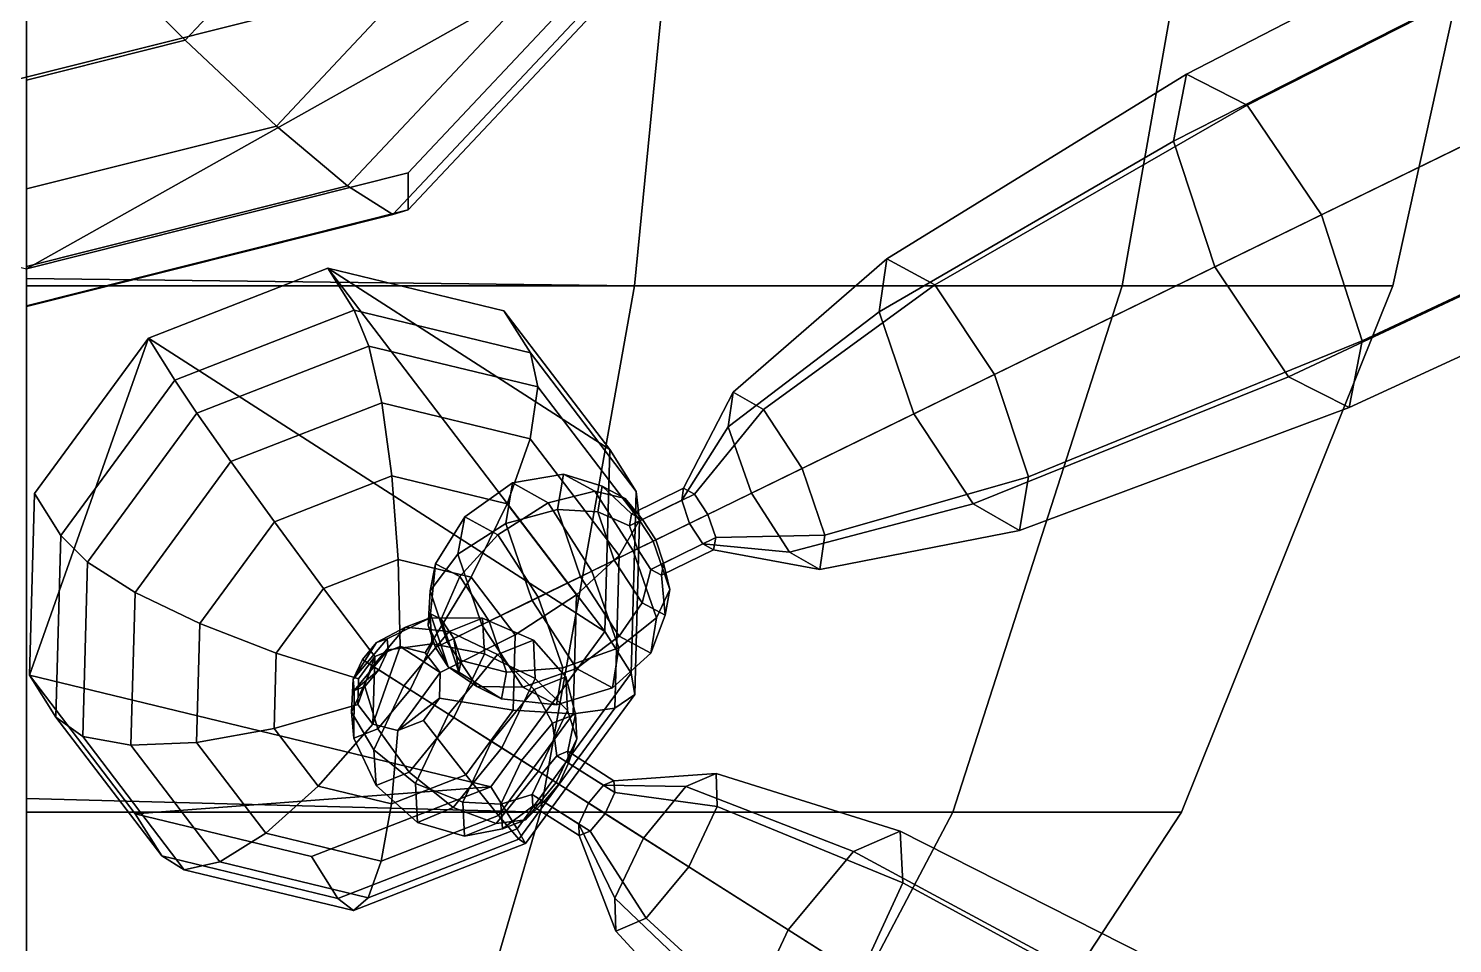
# Model space of a CAD drawing. Header units: metres. Extents: x -10 to 10, y -2.5 to 10.2.
# Drawn here: x -0.003 to 0.736, y -1.041 to -0.567 of the extents above; entities that cross this region are included whole.
import ezdxf

# ---------------------------------------------------------------- set-up
doc = ezdxf.new("R2010")
doc.units = ezdxf.units.M
for name, color, linetype in [('FOOTBASE', 9, 'CONTINUOUS'), ('FOOTBASE$B', 3, 'CONTINUOUS'), ('LEG$', 21, 'CONTINUOUS'), ('LEG$G', 20, 'CONTINUOUS'), ('THORAX', 15, 'CONTINUOUS')]:
    doc.layers.add(name, color=color, linetype=linetype)

msp = doc.modelspace()

# ---------------------------------------------------------------- linework, layer by layer
at = {"layer": 'FOOTBASE', "color": 9}
for points in [[(-0.004413, -0.170085, -0.776686), (-0.325005, -0.511234, -0.70495), (-0.20255, -0.641537, -0.677549), (0.316179, -0.350165, -0.738819)], [(0.316179, -0.350165, -0.738819), (-0.20255, -0.641537, -0.677549), (0.316179, -0.511234, -0.70495)], [(0.077896, -0.572669, -0.962111), (0.023785, -0.518202, -0.988997), (0.041212, -0.499655, -0.992898), (0.128766, -0.518542, -0.973495)], [(-0.004413, -0.691314, -0.667083), (0.316179, -0.511234, -0.70495), (-0.20255, -0.641537, -0.677549)], [(0.193724, -0.641537, -0.677549), (0.316179, -0.511234, -0.70495), (-0.004413, -0.691314, -0.667083)], [(0.193724, -0.66068, -0.768564), (0.316179, -0.530368, -0.795965), (0.316179, -0.511234, -0.70495), (0.193724, -0.641537, -0.677549)], [(-0.004413, -0.593348, -0.957761), (-0.004413, -0.525286, -0.987511), (0.023785, -0.518202, -0.988997), (0.077896, -0.572669, -0.962111)], [(0.125339, -0.617197, -0.923138), (0.077896, -0.572669, -0.962111), (0.128766, -0.518542, -0.973495), (0.20553, -0.531862, -0.941084)], [(0.16227, -0.648157, -0.875233), (0.125339, -0.617197, -0.923138), (0.20553, -0.531862, -0.941084), (0.265286, -0.53854, -0.898283)], [(0.193724, -0.66068, -0.768564), (0.185698, -0.663057, -0.822279), (0.303192, -0.538025, -0.848572), (0.316179, -0.530368, -0.795965)], [(0.185698, -0.663057, -0.822279), (0.16227, -0.648157, -0.875233), (0.265286, -0.53854, -0.898283), (0.303192, -0.538025, -0.848572)], [(-0.004413, -0.649789, -0.916287), (-0.004413, -0.593348, -0.957761), (0.077896, -0.572669, -0.962111), (0.125339, -0.617197, -0.923138)], [(-0.004413, -0.690031, -0.86643), (-0.004413, -0.649789, -0.916287), (0.125339, -0.617197, -0.923138), (0.16227, -0.648157, -0.875233)], [(-0.004413, -0.710456, -0.758098), (0.193724, -0.66068, -0.768564), (0.193724, -0.641537, -0.677549), (-0.004413, -0.691314, -0.667083)], [(-0.004413, -0.710811, -0.812237), (-0.004413, -0.690031, -0.86643), (0.16227, -0.648157, -0.875233), (0.185698, -0.663057, -0.822279)], [(-0.004413, -0.710456, -0.758098), (-0.004413, -0.710811, -0.812237), (0.185698, -0.663057, -0.822279), (0.193724, -0.66068, -0.768564)]]:
    msp.add_3dface(points, dxfattribs=at)
at = {"layer": 'FOOTBASE$B', "color": 3}
for points in [[(0.165666, -0.71279, -0.783492), (0.072621, -0.748986, -0.794563), (0.0589, -0.727212, -0.746516), (0.151945, -0.691017, -0.735444)], [(0.0589, -0.727212, -0.746516), (0.295688, -0.879377, -0.615218), (0.151945, -0.691017, -0.735444)], [(0.257104, -0.734884, -0.748267), (0.165666, -0.71279, -0.783492), (0.151945, -0.691017, -0.735444), (0.243384, -0.713117, -0.700221)], [(0.243384, -0.713117, -0.700221), (0.151945, -0.691017, -0.735444), (0.298288, -0.785059, -0.654299)], [(0.298288, -0.785059, -0.654299), (0.151945, -0.691017, -0.735444), (0.295688, -0.879377, -0.615218)], [(0.084046, -0.76612, -0.81896), (0.072621, -0.748986, -0.794563), (0.165666, -0.71279, -0.783492), (0.173322, -0.731389, -0.808338)], [(0.173322, -0.731389, -0.808338), (0.165666, -0.71279, -0.783492), (0.257104, -0.734884, -0.748267), (0.261056, -0.75259, -0.774541)], [(0.312009, -0.806833, -0.702345), (0.257104, -0.734884, -0.748267), (0.243384, -0.713117, -0.700221), (0.298288, -0.785059, -0.654299)], [(-0.002813, -0.902181, -0.690125), (0.236575, -0.960035, -0.597908), (0.295688, -0.879377, -0.615218), (0.0589, -0.727212, -0.746516)], [(-0.000212, -0.80787, -0.729206), (-0.002813, -0.902181, -0.690125), (0.0589, -0.727212, -0.746516)], [(0.072621, -0.748986, -0.794563), (0.013508, -0.829637, -0.777252), (-0.000212, -0.80787, -0.729206), (0.0589, -0.727212, -0.746516)], [(0.101743, -0.791295, -0.835362), (0.084046, -0.76612, -0.81896), (0.173322, -0.731389, -0.808338), (0.180017, -0.760849, -0.826048)], [(0.180017, -0.760849, -0.826048), (0.173322, -0.731389, -0.808338), (0.261056, -0.75259, -0.774541), (0.25694, -0.779433, -0.796416)], [(0.261056, -0.75259, -0.774541), (0.257104, -0.734884, -0.748267), (0.312009, -0.806833, -0.702345), (0.313737, -0.821625, -0.730478)], [(0.027328, -0.843507, -0.802351), (0.013508, -0.829637, -0.777252), (0.072621, -0.748986, -0.794563), (0.084046, -0.76612, -0.81896)], [(0.25694, -0.779433, -0.796416), (0.261056, -0.75259, -0.774541), (0.313737, -0.821625, -0.730478), (0.303128, -0.839962, -0.757784)], [(0.124277, -0.822473, -0.842437), (0.101743, -0.791295, -0.835362), (0.180017, -0.760849, -0.826048), (0.185208, -0.79877, -0.835189)], [(0.185208, -0.79877, -0.835189), (0.180017, -0.760849, -0.826048), (0.25694, -0.779433, -0.796416), (0.245088, -0.813242, -0.812122)], [(0.052014, -0.859147, -0.8208), (0.027328, -0.843507, -0.802351), (0.084046, -0.76612, -0.81896), (0.101743, -0.791295, -0.835362)], [(0.245088, -0.813242, -0.812122), (0.25694, -0.779433, -0.796416), (0.303128, -0.839962, -0.757784), (0.281043, -0.860358, -0.782049)], [(0.309408, -0.901144, -0.663265), (0.312009, -0.806833, -0.702345), (0.298288, -0.785059, -0.654299), (0.295688, -0.879377, -0.615218)], [(0.085567, -0.875295, -0.831102), (0.052014, -0.859147, -0.8208), (0.101743, -0.791295, -0.835362), (0.124277, -0.822473, -0.842437)], [(0.149824, -0.857131, -0.839617), (0.124277, -0.822473, -0.842437), (0.185208, -0.79877, -0.835189), (0.188476, -0.842093, -0.835018)], [(0.188476, -0.842093, -0.835018), (0.185208, -0.79877, -0.835189), (0.245088, -0.813242, -0.812122), (0.226461, -0.851273, -0.820386)], [(0.013508, -0.829637, -0.777252), (0.010908, -0.923954, -0.738172), (-0.002813, -0.902181, -0.690125), (-0.000212, -0.80787, -0.729206)], [(0.313737, -0.821625, -0.730478), (0.312009, -0.806833, -0.702345), (0.309408, -0.901144, -0.663265), (0.311242, -0.912114, -0.692982)], [(0.226461, -0.851273, -0.820386), (0.245088, -0.813242, -0.812122), (0.281043, -0.860358, -0.782049), (0.249269, -0.881161, -0.801309)], [(0.125268, -0.890637, -0.832426), (0.085567, -0.875295, -0.831102), (0.124277, -0.822473, -0.842437), (0.149824, -0.857131, -0.839617)], [(0.303128, -0.839962, -0.757784), (0.313737, -0.821625, -0.730478), (0.311242, -0.912114, -0.692982), (0.300941, -0.9193, -0.724908)], [(0.024833, -0.933997, -0.764854), (0.010908, -0.923954, -0.738172), (0.013508, -0.829637, -0.777252), (0.027328, -0.843507, -0.802351)], [(0.176313, -0.892457, -0.827126), (0.149824, -0.857131, -0.839617), (0.188476, -0.842093, -0.835018), (0.189554, -0.88731, -0.82555)], [(0.189554, -0.88731, -0.82555), (0.188476, -0.842093, -0.835018), (0.226461, -0.851273, -0.820386), (0.202568, -0.890449, -0.820537)], [(0.281043, -0.860358, -0.782049), (0.303128, -0.839962, -0.757784), (0.300941, -0.9193, -0.724908), (0.27934, -0.92212, -0.756457)], [(0.049826, -0.938485, -0.787923), (0.024833, -0.933997, -0.764854), (0.027328, -0.843507, -0.802351), (0.052014, -0.859147, -0.8208)], [(0.167901, -0.903935, -0.824662), (0.125268, -0.890637, -0.832426), (0.149824, -0.857131, -0.839617), (0.176313, -0.892457, -0.827126)], [(0.202568, -0.890449, -0.820537), (0.226461, -0.851273, -0.820386), (0.249269, -0.881161, -0.801309), (0.210382, -0.900687, -0.814002)], [(0.083864, -0.937057, -0.805511), (0.049826, -0.938485, -0.787923), (0.052014, -0.859147, -0.8208), (0.085567, -0.875295, -0.831102)], [(0.249269, -0.881161, -0.801309), (0.281043, -0.860358, -0.782049), (0.27934, -0.92212, -0.756457), (0.248189, -0.920336, -0.785074)], [(0.124187, -0.929813, -0.816192), (0.083864, -0.937057, -0.805511), (0.085567, -0.875295, -0.831102), (0.125268, -0.890637, -0.832426)], [(0.250296, -0.981801, -0.645955), (0.309408, -0.901144, -0.663265), (0.295688, -0.879377, -0.615218), (0.236575, -0.960035, -0.597908)], [(0.210382, -0.900687, -0.814002), (0.249269, -0.881161, -0.801309), (0.248189, -0.920336, -0.785074), (0.210011, -0.914108, -0.80844)], [(0.16753, -0.917356, -0.8191), (0.124187, -0.929813, -0.816192), (0.125268, -0.890637, -0.832426), (0.167901, -0.903935, -0.824662)], [(0.167901, -0.903935, -0.824662), (0.176313, -0.892457, -0.827126), (0.16753, -0.917356, -0.8191)], [(0.16753, -0.917356, -0.8191), (0.176313, -0.892457, -0.827126), (0.175345, -0.927595, -0.812565)], [(0.210382, -0.900687, -0.814002), (0.188357, -0.930742, -0.807553), (0.175345, -0.927595, -0.812565), (0.189554, -0.88731, -0.82555)], [(0.189554, -0.88731, -0.82555), (0.175345, -0.927595, -0.812565), (0.176313, -0.892457, -0.827126)], [(0.202568, -0.890449, -0.820537), (0.210382, -0.900687, -0.814002), (0.189554, -0.88731, -0.82555)], [(0.188357, -0.930742, -0.807553), (0.210382, -0.900687, -0.814002), (0.210011, -0.914108, -0.80844)], [(0.311242, -0.912114, -0.692982), (0.309408, -0.901144, -0.663265), (0.250296, -0.981801, -0.645955), (0.254524, -0.989501, -0.676372)], [(0.010908, -0.923954, -0.738172), (0.065813, -0.995896, -0.69225), (0.052092, -0.97413, -0.644203), (-0.002813, -0.902181, -0.690125)], [(0.236575, -0.960035, -0.597908), (-0.002813, -0.902181, -0.690125), (0.052092, -0.97413, -0.644203)], [(0.201599, -0.925586, -0.805977), (0.188357, -0.930742, -0.807553), (0.210011, -0.914108, -0.80844)], [(0.210011, -0.914108, -0.80844), (0.248189, -0.920336, -0.785074), (0.223633, -0.95385, -0.777883), (0.201599, -0.925586, -0.805977)], [(0.300941, -0.9193, -0.724908), (0.311242, -0.912114, -0.692982), (0.254524, -0.989501, -0.676372), (0.251213, -0.987153, -0.710346)], [(0.175345, -0.927595, -0.812565), (0.146996, -0.959701, -0.797114), (0.124187, -0.929813, -0.816192), (0.16753, -0.917356, -0.8191)], [(0.248189, -0.920336, -0.785074), (0.27934, -0.92212, -0.756457), (0.24063, -0.974935, -0.745121), (0.223633, -0.95385, -0.777883)], [(0.27934, -0.92212, -0.756457), (0.300941, -0.9193, -0.724908), (0.251213, -0.987153, -0.710346), (0.24063, -0.974935, -0.745121)], [(0.077513, -1.00303, -0.720792), (0.065813, -0.995896, -0.69225), (0.010908, -0.923954, -0.738172), (0.024833, -0.933997, -0.764854)], [(0.146996, -0.959701, -0.797114), (0.119819, -0.984165, -0.775437), (0.083864, -0.937057, -0.805511), (0.124187, -0.929813, -0.816192)], [(0.188357, -0.930742, -0.807553), (0.184981, -0.968881, -0.782482), (0.146996, -0.959701, -0.797114), (0.175345, -0.927595, -0.812565)], [(0.201599, -0.925586, -0.805977), (0.223633, -0.95385, -0.777883), (0.184981, -0.968881, -0.782482), (0.188357, -0.930742, -0.807553)], [(0.096015, -0.999015, -0.749291), (0.077513, -1.00303, -0.720792), (0.024833, -0.933997, -0.764854), (0.049826, -0.938485, -0.787923)], [(0.119819, -0.984165, -0.775437), (0.096015, -0.999015, -0.749291), (0.049826, -0.938485, -0.787923), (0.083864, -0.937057, -0.805511)], [(0.14353, -0.996223, -0.608979), (0.236575, -0.960035, -0.597908), (0.052092, -0.97413, -0.644203)], [(0.184981, -0.968881, -0.782482), (0.179698, -0.998637, -0.752371), (0.119819, -0.984165, -0.775437), (0.146996, -0.959701, -0.797114)], [(0.157251, -1.018, -0.657026), (0.250296, -0.981801, -0.645955), (0.236575, -0.960035, -0.597908), (0.14353, -0.996223, -0.608979)], [(0.223633, -0.95385, -0.777883), (0.24063, -0.974935, -0.745121), (0.179698, -0.998637, -0.752371), (0.184981, -0.968881, -0.782482)], [(0.065813, -0.995896, -0.69225), (0.157251, -1.018, -0.657026), (0.14353, -0.996223, -0.608979), (0.052092, -0.97413, -0.644203)], [(0.24063, -0.974935, -0.745121), (0.251213, -0.987153, -0.710346), (0.172938, -1.0176, -0.719659), (0.179698, -0.998637, -0.752371)], [(0.254524, -0.989501, -0.676372), (0.250296, -0.981801, -0.645955), (0.157251, -1.018, -0.657026), (0.165248, -1.02423, -0.686995)], [(0.179698, -0.998637, -0.752371), (0.172938, -1.0176, -0.719659), (0.096015, -0.999015, -0.749291), (0.119819, -0.984165, -0.775437)], [(0.251213, -0.987153, -0.710346), (0.254524, -0.989501, -0.676372), (0.165248, -1.02423, -0.686995), (0.172938, -1.0176, -0.719659)], [(0.165248, -1.02423, -0.686995), (0.157251, -1.018, -0.657026), (0.065813, -0.995896, -0.69225), (0.077513, -1.00303, -0.720792)], [(0.172938, -1.0176, -0.719659), (0.165248, -1.02423, -0.686995), (0.077513, -1.00303, -0.720792), (0.096015, -0.999015, -0.749291)]]:
    msp.add_3dface(points, dxfattribs=at)
at = {"layer": 'LEG$', "color": 1}
for points in [[(0.175434, -0.897403, -0.716568), (0.192366, -0.877166, -0.726796), (0.177301, -0.885238, -0.740575), (0.170004, -0.893954, -0.736216)], [(0.191464, -0.907586, -0.706399), (0.214888, -0.879388, -0.720895), (0.192366, -0.877166, -0.726796), (0.175434, -0.897403, -0.716568)], [(0.192366, -0.877166, -0.726796), (0.205105, -0.872421, -0.751285), (0.182813, -0.88321, -0.751032), (0.177301, -0.885238, -0.740575)], [(0.205105, -0.872421, -0.751285), (0.206083, -0.885879, -0.775454), (0.183294, -0.889044, -0.761405), (0.182813, -0.88321, -0.751032)], [(0.214611, -0.922288, -0.707782), (0.24003, -0.891459, -0.723776), (0.214888, -0.879388, -0.720895), (0.191464, -0.907586, -0.706399)], [(0.214888, -0.879388, -0.720895), (0.232294, -0.872601, -0.75554), (0.205105, -0.872421, -0.751285), (0.192366, -0.877166, -0.726796)], [(0.232294, -0.872601, -0.75554), (0.233283, -0.891071, -0.789562), (0.206083, -0.885879, -0.775454), (0.205105, -0.872421, -0.751285)], [(0.24003, -0.891459, -0.723776), (0.258753, -0.883894, -0.761957), (0.232294, -0.872601, -0.75554), (0.214888, -0.879388, -0.720895)], [(0.258753, -0.883894, -0.761957), (0.259624, -0.903903, -0.799387), (0.233283, -0.891071, -0.789562), (0.232294, -0.872601, -0.75554)], [(0.165216, -0.904263, -0.740575), (0.182813, -0.88321, -0.751032), (0.183294, -0.889044, -0.761405), (0.165723, -0.910114, -0.751032)], [(0.182813, -0.88321, -0.751032), (0.165216, -0.904263, -0.740575), (0.177301, -0.885238, -0.740575)], [(0.170004, -0.893954, -0.736216), (0.177301, -0.885238, -0.740575), (0.165216, -0.904263, -0.740575)], [(0.206083, -0.885879, -0.775454), (0.194819, -0.909715, -0.78536), (0.178482, -0.899338, -0.765681), (0.183294, -0.889044, -0.761405)], [(0.233283, -0.891071, -0.789562), (0.217454, -0.924092, -0.803429), (0.194819, -0.909715, -0.78536), (0.206083, -0.885879, -0.775454)], [(0.259139, -0.909535, -0.734289), (0.275545, -0.902959, -0.767542), (0.258753, -0.883894, -0.761957), (0.24003, -0.891459, -0.723776)], [(0.275545, -0.902959, -0.767542), (0.276425, -0.920514, -0.800081), (0.259624, -0.903903, -0.799387), (0.258753, -0.883894, -0.761957)], [(0.164313, -0.921331, -0.726797), (0.175434, -0.897403, -0.716568), (0.170004, -0.893954, -0.736216), (0.165216, -0.904263, -0.740575)], [(0.165723, -0.910114, -0.751032), (0.183294, -0.889044, -0.761405), (0.178482, -0.899338, -0.765681)], [(0.23693, -0.936465, -0.72034), (0.259139, -0.909535, -0.734289), (0.24003, -0.891459, -0.723776), (0.214611, -0.922288, -0.707782)], [(0.259624, -0.903903, -0.799387), (0.242288, -0.939867, -0.814622), (0.217454, -0.924092, -0.803429), (0.233283, -0.891071, -0.789562)], [(0.175896, -0.940772, -0.720896), (0.191464, -0.907586, -0.706399), (0.175434, -0.897403, -0.716568), (0.164313, -0.921331, -0.726797)], [(0.17121, -0.908069, -0.761406), (0.165723, -0.910114, -0.751032), (0.178482, -0.899338, -0.765681)], [(0.194819, -0.909715, -0.78536), (0.17803, -0.930043, -0.775455), (0.17121, -0.908069, -0.761406), (0.178482, -0.899338, -0.765681)], [(0.165433, -0.934878, -0.751286), (0.164313, -0.921331, -0.726797), (0.165216, -0.904263, -0.740575), (0.165723, -0.910114, -0.751032)], [(0.17803, -0.930043, -0.775455), (0.165433, -0.934878, -0.751286), (0.165723, -0.910114, -0.751032), (0.17121, -0.908069, -0.761406)], [(0.19751, -0.9584, -0.723777), (0.214611, -0.922288, -0.707782), (0.191464, -0.907586, -0.706399), (0.175896, -0.940772, -0.720896)], [(0.276425, -0.920514, -0.800081), (0.261349, -0.951973, -0.813313), (0.242288, -0.939867, -0.814622), (0.259624, -0.903903, -0.799387)], [(0.268574, -0.927041, -0.746991), (0.280465, -0.922364, -0.770736), (0.275545, -0.902959, -0.767542), (0.259139, -0.909535, -0.734289)], [(0.280465, -0.922364, -0.770736), (0.281278, -0.935109, -0.79391), (0.276425, -0.920514, -0.800081), (0.275545, -0.902959, -0.767542)], [(0.217454, -0.924092, -0.803429), (0.194293, -0.952456, -0.789564), (0.17803, -0.930043, -0.775455), (0.194819, -0.909715, -0.78536)], [(0.25257, -0.9464, -0.737019), (0.268574, -0.927041, -0.746991), (0.259139, -0.909535, -0.734289), (0.23693, -0.936465, -0.72034)], [(0.177153, -0.959412, -0.755541), (0.175896, -0.940772, -0.720896), (0.164313, -0.921331, -0.726797), (0.165433, -0.934878, -0.751286)], [(0.221994, -0.968013, -0.73429), (0.23693, -0.936465, -0.72034), (0.214611, -0.922288, -0.707782), (0.19751, -0.9584, -0.723777)], [(0.281278, -0.935109, -0.79391), (0.270545, -0.957816, -0.803293), (0.261349, -0.951973, -0.813313), (0.276425, -0.920514, -0.800081)], [(0.270898, -0.94393, -0.760112), (0.276479, -0.941628, -0.771595), (0.280465, -0.922364, -0.770736), (0.268574, -0.927041, -0.746991)], [(0.276479, -0.941628, -0.771595), (0.276856, -0.947712, -0.782673), (0.281278, -0.935109, -0.79391), (0.280465, -0.922364, -0.770736)], [(0.194293, -0.952456, -0.789564), (0.177153, -0.959412, -0.755541), (0.165433, -0.934878, -0.751286), (0.17803, -0.930043, -0.775455)], [(0.242288, -0.939867, -0.814622), (0.217104, -0.970844, -0.799389), (0.194293, -0.952456, -0.789564), (0.217454, -0.924092, -0.803429)], [(0.263301, -0.953215, -0.755278), (0.270898, -0.94393, -0.760112), (0.268574, -0.927041, -0.746991), (0.25257, -0.9464, -0.737019)], [(0.24185, -0.969112, -0.746993), (0.25257, -0.9464, -0.737019), (0.23693, -0.936465, -0.72034), (0.221994, -0.968013, -0.73429)], [(0.276856, -0.947712, -0.782673), (0.271807, -0.958618, -0.787103), (0.270545, -0.957816, -0.803293), (0.281278, -0.935109, -0.79391)], [(0.198621, -0.978562, -0.761959), (0.19751, -0.9584, -0.723777), (0.175896, -0.940772, -0.720896), (0.177153, -0.959412, -0.755541)], [(0.261349, -0.951973, -0.813313), (0.23928, -0.978991, -0.800083), (0.217104, -0.970844, -0.799389), (0.242288, -0.939867, -0.814622)], [(0.287359, -0.968496, -0.763212), (0.295032, -0.959259, -0.768186), (0.270898, -0.94393, -0.760112), (0.263301, -0.953215, -0.755278)], [(0.295032, -0.959259, -0.768186), (0.300506, -0.95689, -0.779722), (0.276479, -0.941628, -0.771595), (0.270898, -0.94393, -0.760112)], [(0.300506, -0.95689, -0.779722), (0.30094, -0.96301, -0.790932), (0.276856, -0.947712, -0.782673), (0.276479, -0.941628, -0.771595)], [(0.217104, -0.970844, -0.799389), (0.198621, -0.978562, -0.761959), (0.177153, -0.959412, -0.755541), (0.194293, -0.952456, -0.789564)], [(0.270545, -0.957816, -0.803293), (0.254554, -0.977182, -0.793911), (0.23928, -0.978991, -0.800083), (0.261349, -0.951973, -0.813313)], [(0.258126, -0.964038, -0.760112), (0.263301, -0.953215, -0.755278), (0.25257, -0.9464, -0.737019), (0.24185, -0.969112, -0.746993)], [(0.282259, -0.979368, -0.768187), (0.287359, -0.968496, -0.763212), (0.263301, -0.953215, -0.755278), (0.258126, -0.964038, -0.760112)], [(0.30094, -0.96301, -0.790932), (0.295861, -0.973896, -0.79537), (0.271807, -0.958618, -0.787103), (0.276856, -0.947712, -0.782673)], [(0.353546, -0.953074, -0.7861), (0.300506, -0.95689, -0.779722), (0.295032, -0.959259, -0.768186), (0.337748, -0.959871, -0.753431)], [(0.354071, -0.970238, -0.818105), (0.30094, -0.96301, -0.790932), (0.300506, -0.95689, -0.779722), (0.353546, -0.953074, -0.7861)], [(0.448941, -0.983093, -0.779038), (0.353546, -0.953074, -0.7861), (0.337748, -0.959871, -0.753431), (0.424778, -0.993532, -0.729603)], [(0.450433, -1.00983, -0.826881), (0.354071, -0.970238, -0.818105), (0.353546, -0.953074, -0.7861), (0.448941, -0.983093, -0.779038)], [(0.223016, -0.985658, -0.767544), (0.221994, -0.968013, -0.73429), (0.19751, -0.9584, -0.723777), (0.198621, -0.978562, -0.761959)], [(0.271807, -0.958618, -0.787103), (0.264083, -0.967823, -0.782673), (0.254554, -0.977182, -0.793911), (0.270545, -0.957816, -0.803293)], [(0.295861, -0.973896, -0.79537), (0.288166, -0.983119, -0.790933), (0.264083, -0.967823, -0.782673), (0.271807, -0.958618, -0.787103)], [(0.337748, -0.959871, -0.753431), (0.295032, -0.959259, -0.768186), (0.287359, -0.968496, -0.763212), (0.315898, -0.986625, -0.73908)], [(0.424778, -0.993532, -0.729603), (0.337748, -0.959871, -0.753431), (0.315898, -0.986625, -0.73908), (0.390867, -1.03424, -0.707886)], [(0.242671, -0.981864, -0.770737), (0.24185, -0.969112, -0.746993), (0.221994, -0.968013, -0.73429), (0.223016, -0.985658, -0.767544)], [(0.258415, -0.970067, -0.771595), (0.258126, -0.964038, -0.760112), (0.24185, -0.969112, -0.746993), (0.242671, -0.981864, -0.770737)], [(0.264083, -0.967823, -0.782673), (0.258415, -0.970067, -0.771595), (0.242671, -0.981864, -0.770737), (0.254554, -0.977182, -0.793911)], [(0.282441, -0.985329, -0.779722), (0.282259, -0.979368, -0.768187), (0.258126, -0.964038, -0.760112), (0.258415, -0.970067, -0.771595)], [(0.288166, -0.983119, -0.790933), (0.282441, -0.985329, -0.779722), (0.258415, -0.970067, -0.771595), (0.264083, -0.967823, -0.782673)], [(0.339352, -1.00152, -0.831149), (0.295861, -0.973896, -0.79537), (0.30094, -0.96301, -0.790932), (0.354071, -0.970238, -0.818105)], [(0.23928, -0.978991, -0.800083), (0.223016, -0.985658, -0.767544), (0.198621, -0.978562, -0.761959), (0.217104, -0.970844, -0.799389)], [(0.315898, -0.986625, -0.73908), (0.287359, -0.968496, -0.763212), (0.282259, -0.979368, -0.768187), (0.300969, -1.01778, -0.753432)], [(0.317293, -1.02814, -0.818106), (0.288166, -0.983119, -0.790933), (0.295861, -0.973896, -0.79537), (0.339352, -1.00152, -0.831149)], [(0.428234, -1.05798, -0.846578), (0.339352, -1.00152, -0.831149), (0.354071, -0.970238, -0.818105), (0.450433, -1.00983, -0.826881)], [(0.254554, -0.977182, -0.793911), (0.242671, -0.981864, -0.770737), (0.223016, -0.985658, -0.767544), (0.23928, -0.978991, -0.800083)], [(0.300969, -1.01778, -0.753432), (0.282259, -0.979368, -0.768187), (0.282441, -0.985329, -0.779722), (0.301533, -1.03496, -0.786101)], [(0.301533, -1.03496, -0.786101), (0.282441, -0.985329, -0.779722), (0.288166, -0.983119, -0.790933), (0.317293, -1.02814, -0.818106)], [(0.390867, -1.03424, -0.707886), (0.315898, -0.986625, -0.73908), (0.300969, -1.01778, -0.753432), (0.368429, -1.08224, -0.729605)], [(0.603355, -1.06122, -0.717631), (0.448941, -0.983093, -0.779038), (0.424778, -0.993532, -0.729603), (0.572014, -1.07294, -0.658732)], [(0.605957, -1.0945, -0.774542), (0.450433, -1.00983, -0.826881), (0.448941, -0.983093, -0.779038), (0.603355, -1.06122, -0.717631)], [(0.572014, -1.07294, -0.658732), (0.424778, -0.993532, -0.729603), (0.390867, -1.03424, -0.707886), (0.530011, -1.12263, -0.633419)], [(0.394084, -1.09854, -0.826883), (0.317293, -1.02814, -0.818106), (0.339352, -1.00152, -0.831149), (0.428234, -1.05798, -0.846578)], [(0.579244, -1.1539, -0.798313), (0.428234, -1.05798, -0.846578), (0.450433, -1.00983, -0.826881), (0.605957, -1.0945, -0.774542)], [(0.368429, -1.08224, -0.729605), (0.300969, -1.01778, -0.753432), (0.301533, -1.03496, -0.786101), (0.369251, -1.10855, -0.779041)], [(0.369251, -1.10855, -0.779041), (0.301533, -1.03496, -0.786101), (0.317293, -1.02814, -0.818106), (0.394084, -1.09854, -0.826883)], [(0.530011, -1.12263, -0.633419), (0.390867, -1.03424, -0.707886), (0.368429, -1.08224, -0.729605), (0.502891, -1.18177, -0.658734)]]:
    msp.add_3dface(points, dxfattribs=at)
at = {"layer": 'LEG$G', "color": 20}
for points in [[(0.84059, -0.464895, -0.668417), (0.597676, -0.590364, -0.756148), (0.590912, -0.62503, -0.693979), (0.834203, -0.50139, -0.602746)], [(0.875813, -0.481071, -0.733701), (0.629051, -0.606407, -0.816219), (0.597676, -0.590364, -0.756148), (0.84059, -0.464895, -0.668417)], [(0.917475, -0.541305, -0.760633), (0.66772, -0.663242, -0.841311), (0.629051, -0.606407, -0.816219), (0.875813, -0.481071, -0.733701)], [(0.834203, -0.50139, -0.602746), (0.590912, -0.62503, -0.693979), (0.6124, -0.690254, -0.66726), (0.858624, -0.570041, -0.575428)], [(0.939347, -0.611201, -0.733703), (0.688753, -0.728689, -0.816221), (0.66772, -0.663242, -0.841311), (0.917475, -0.541305, -0.760633)], [(0.858624, -0.570041, -0.575428), (0.6124, -0.690254, -0.66726), (0.650614, -0.747312, -0.693981), (0.897737, -0.631519, -0.602748)], [(0.597676, -0.590364, -0.756148), (0.442114, -0.686101, -0.820965), (0.438156, -0.7136, -0.768785), (0.590912, -0.62503, -0.693979)], [(0.629051, -0.606407, -0.816219), (0.466982, -0.699524, -0.871464), (0.442114, -0.686101, -0.820965), (0.597676, -0.590364, -0.756148)], [(0.66772, -0.663242, -0.841311), (0.498032, -0.746088, -0.892255), (0.466982, -0.699524, -0.871464), (0.629051, -0.606407, -0.816219)], [(0.93044, -0.648926, -0.66842), (0.682107, -0.763297, -0.756151), (0.688753, -0.728689, -0.816221), (0.939347, -0.611201, -0.733703)], [(0.590912, -0.62503, -0.693979), (0.438156, -0.7136, -0.768785), (0.456045, -0.76659, -0.745862), (0.6124, -0.690254, -0.66726)], [(0.897737, -0.631519, -0.602748), (0.650614, -0.747312, -0.693981), (0.682107, -0.763297, -0.756151), (0.93044, -0.648926, -0.66842)], [(0.688753, -0.728689, -0.816221), (0.515652, -0.799209, -0.871466), (0.498032, -0.746088, -0.892255), (0.66772, -0.663242, -0.841311)], [(0.442114, -0.686101, -0.820965), (0.362421, -0.755325, -0.828418), (0.359809, -0.773289, -0.793936), (0.438156, -0.7136, -0.768785)], [(0.466982, -0.699524, -0.871464), (0.378149, -0.764333, -0.862201), (0.362421, -0.755325, -0.828418), (0.442114, -0.686101, -0.820965)], [(0.6124, -0.690254, -0.66726), (0.456045, -0.76659, -0.745862), (0.486825, -0.813285, -0.768787), (0.650614, -0.747312, -0.693981)], [(0.498032, -0.746088, -0.892255), (0.398156, -0.794851, -0.875969), (0.378149, -0.764333, -0.862201), (0.466982, -0.699524, -0.871464)], [(0.438156, -0.7136, -0.768785), (0.359809, -0.773289, -0.793936), (0.371803, -0.807719, -0.778788), (0.456045, -0.76659, -0.745862)], [(0.682107, -0.763297, -0.756151), (0.510943, -0.827077, -0.820968), (0.515652, -0.799209, -0.871466), (0.688753, -0.728689, -0.816221)], [(0.515652, -0.799209, -0.871466), (0.409916, -0.829397, -0.862202), (0.398156, -0.794851, -0.875969), (0.498032, -0.746088, -0.892255)], [(0.650614, -0.747312, -0.693981), (0.486825, -0.813285, -0.768787), (0.510943, -0.827077, -0.820968), (0.682107, -0.763297, -0.756151)], [(0.362421, -0.755325, -0.828418), (0.336557, -0.80514, -0.821687), (0.335663, -0.811372, -0.809511), (0.359809, -0.773289, -0.793936)], [(0.378149, -0.764333, -0.862201), (0.342301, -0.80813, -0.83352), (0.336557, -0.80514, -0.821687), (0.362421, -0.755325, -0.828418)], [(0.398156, -0.794851, -0.875969), (0.349287, -0.818711, -0.838204), (0.342301, -0.80813, -0.83352), (0.378149, -0.764333, -0.862201)], [(0.456045, -0.76659, -0.745862), (0.371803, -0.807719, -0.778788), (0.391575, -0.838353, -0.793938), (0.486825, -0.813285, -0.768787)], [(0.359809, -0.773289, -0.793936), (0.335663, -0.811372, -0.809511), (0.339734, -0.823376, -0.80426), (0.371803, -0.807719, -0.778788)], [(0.271113, -0.816192, -0.773731), (0.27426, -0.797803, -0.808831), (0.247837, -0.802376, -0.802935), (0.2443, -0.823396, -0.762634)], [(0.27426, -0.797803, -0.808831), (0.290536, -0.806707, -0.843176), (0.266315, -0.812645, -0.842444), (0.247837, -0.802376, -0.802935)], [(0.29207, -0.817375, -0.787139), (0.294432, -0.804096, -0.812202), (0.27426, -0.797803, -0.808831), (0.271113, -0.816192, -0.773731)], [(0.294432, -0.804096, -0.812202), (0.306345, -0.810404, -0.836663), (0.290536, -0.806707, -0.843176), (0.27426, -0.797803, -0.808831)], [(0.409916, -0.829397, -0.862202), (0.353333, -0.830728, -0.83352), (0.349287, -0.818711, -0.838204), (0.398156, -0.794851, -0.875969)], [(0.2443, -0.823396, -0.762634), (0.247837, -0.802376, -0.802935), (0.223065, -0.819938, -0.796162), (0.219554, -0.839343, -0.759593)], [(0.247837, -0.802376, -0.802935), (0.266315, -0.812645, -0.842444), (0.240224, -0.82925, -0.832074), (0.223065, -0.819938, -0.796162)], [(0.308545, -0.824612, -0.800988), (0.309558, -0.818322, -0.813109), (0.294432, -0.804096, -0.812202), (0.29207, -0.817375, -0.787139)], [(0.309558, -0.818322, -0.813109), (0.315239, -0.821344, -0.824802), (0.306345, -0.810404, -0.836663), (0.294432, -0.804096, -0.812202)], [(0.335663, -0.811372, -0.809511), (0.336557, -0.80514, -0.821687), (0.309558, -0.818322, -0.813109), (0.308545, -0.824612, -0.800988)], [(0.336557, -0.80514, -0.821687), (0.342301, -0.80813, -0.83352), (0.315239, -0.821344, -0.824802), (0.309558, -0.818322, -0.813109)], [(0.510943, -0.827077, -0.820968), (0.407347, -0.84734, -0.82842), (0.409916, -0.829397, -0.862202), (0.515652, -0.799209, -0.871466)], [(0.266315, -0.812645, -0.842444), (0.289088, -0.848103, -0.858525), (0.261182, -0.861727, -0.84671), (0.240224, -0.82925, -0.832074)], [(0.290536, -0.806707, -0.843176), (0.310505, -0.837645, -0.857143), (0.289088, -0.848103, -0.858525), (0.266315, -0.812645, -0.842444)], [(0.306345, -0.810404, -0.836663), (0.320841, -0.8326, -0.846566), (0.310505, -0.837645, -0.857143), (0.290536, -0.806707, -0.843176)], [(0.315239, -0.821344, -0.824802), (0.322258, -0.831909, -0.829478), (0.320841, -0.8326, -0.846566), (0.306345, -0.810404, -0.836663)], [(0.339734, -0.823376, -0.80426), (0.335663, -0.811372, -0.809511), (0.308545, -0.824612, -0.800988), (0.312701, -0.836575, -0.795886)], [(0.342301, -0.80813, -0.83352), (0.349287, -0.818711, -0.838204), (0.322258, -0.831909, -0.829478), (0.315239, -0.821344, -0.824802)], [(0.371803, -0.807719, -0.778788), (0.339734, -0.823376, -0.80426), (0.346696, -0.833969, -0.809511), (0.391575, -0.838353, -0.793938)], [(0.219554, -0.839343, -0.759593), (0.223065, -0.819938, -0.796162), (0.207884, -0.844294, -0.791671), (0.205116, -0.858373, -0.765822)], [(0.223065, -0.819938, -0.796162), (0.240224, -0.82925, -0.832074), (0.220529, -0.850848, -0.817182), (0.207884, -0.844294, -0.791671)], [(0.283068, -0.851043, -0.759008), (0.271113, -0.816192, -0.773731), (0.2443, -0.823396, -0.762634), (0.257989, -0.863287, -0.745753)], [(0.300643, -0.842463, -0.776612), (0.29207, -0.817375, -0.787139), (0.271113, -0.816192, -0.773731), (0.283068, -0.851043, -0.759008)], [(0.312701, -0.836575, -0.795886), (0.308545, -0.824612, -0.800988), (0.29207, -0.817375, -0.787139), (0.300643, -0.842463, -0.776612)], [(0.349287, -0.818711, -0.838204), (0.353333, -0.830728, -0.83352), (0.326271, -0.84394, -0.824802), (0.322258, -0.831909, -0.829478)], [(0.486825, -0.813285, -0.768787), (0.391575, -0.838353, -0.793938), (0.407347, -0.84734, -0.82842), (0.510943, -0.827077, -0.820968)], [(0.257989, -0.863287, -0.745753), (0.2443, -0.823396, -0.762634), (0.219554, -0.839343, -0.759593), (0.231979, -0.875987, -0.744293)], [(0.346696, -0.833969, -0.809511), (0.339734, -0.823376, -0.80426), (0.312701, -0.836575, -0.795886), (0.319577, -0.847208, -0.800988)], [(0.240224, -0.82925, -0.832074), (0.261182, -0.861727, -0.84671), (0.235748, -0.874145, -0.827638), (0.220529, -0.850848, -0.817182)], [(0.320841, -0.8326, -0.846566), (0.329427, -0.85768, -0.836664), (0.322618, -0.872419, -0.843178), (0.310505, -0.837645, -0.857143)], [(0.352158, -0.837097, -0.821687), (0.346696, -0.833969, -0.809511), (0.319577, -0.847208, -0.800988), (0.32516, -0.850279, -0.813109)], [(0.322258, -0.831909, -0.829478), (0.326271, -0.84394, -0.824802), (0.329427, -0.85768, -0.836664), (0.320841, -0.8326, -0.846566)], [(0.353333, -0.830728, -0.83352), (0.352158, -0.837097, -0.821687), (0.32516, -0.850279, -0.813109), (0.326271, -0.84394, -0.824802)], [(0.391575, -0.838353, -0.793938), (0.346696, -0.833969, -0.809511), (0.352158, -0.837097, -0.821687), (0.407347, -0.84734, -0.82842)], [(0.407347, -0.84734, -0.82842), (0.352158, -0.837097, -0.821687), (0.353333, -0.830728, -0.83352), (0.409916, -0.829397, -0.862202)], [(0.231979, -0.875987, -0.744293), (0.219554, -0.839343, -0.759593), (0.205116, -0.858373, -0.765822), (0.213965, -0.884781, -0.755026)], [(0.315151, -0.864651, -0.78714), (0.300643, -0.842463, -0.776612), (0.283068, -0.851043, -0.759008), (0.303195, -0.881903, -0.773732)], [(0.310505, -0.837645, -0.857143), (0.322618, -0.872419, -0.843178), (0.30304, -0.887866, -0.842446), (0.289088, -0.848103, -0.858525)], [(0.319577, -0.847208, -0.800988), (0.312701, -0.836575, -0.795886), (0.300643, -0.842463, -0.776612), (0.315151, -0.864651, -0.78714)], [(0.205116, -0.858373, -0.765822), (0.207884, -0.844294, -0.791671), (0.205276, -0.870304, -0.791403), (0.204055, -0.876382, -0.780366)], [(0.207884, -0.844294, -0.791671), (0.220529, -0.850848, -0.817182), (0.210789, -0.873095, -0.802353), (0.205276, -0.870304, -0.791403)], [(0.289088, -0.848103, -0.858525), (0.30304, -0.887866, -0.842446), (0.273901, -0.898227, -0.832075), (0.261182, -0.861727, -0.84671)], [(0.32516, -0.850279, -0.813109), (0.319577, -0.847208, -0.800988), (0.315151, -0.864651, -0.78714), (0.327074, -0.870954, -0.812203)], [(0.326271, -0.84394, -0.824802), (0.32516, -0.850279, -0.813109), (0.327074, -0.870954, -0.812203), (0.329427, -0.85768, -0.836664)], [(0.220529, -0.850848, -0.817182), (0.235748, -0.874145, -0.827638), (0.21739, -0.883108, -0.806866), (0.210789, -0.873095, -0.802353)], [(0.303195, -0.881903, -0.773732), (0.283068, -0.851043, -0.759008), (0.257989, -0.863287, -0.745753), (0.281025, -0.898616, -0.762635)], [(0.213965, -0.884781, -0.755026), (0.205116, -0.858373, -0.765822), (0.204055, -0.876382, -0.780366), (0.207865, -0.88776, -0.775765)], [(0.281025, -0.898616, -0.762635), (0.257989, -0.863287, -0.745753), (0.231979, -0.875987, -0.744293), (0.253231, -0.90832, -0.759595)], [(0.261182, -0.861727, -0.84671), (0.273901, -0.898227, -0.832075), (0.244759, -0.900475, -0.817183), (0.235748, -0.874145, -0.827638)], [(0.329427, -0.85768, -0.836664), (0.327074, -0.870954, -0.812203), (0.319631, -0.89073, -0.808832), (0.322618, -0.872419, -0.843178)], [(0.205276, -0.870304, -0.791403), (0.214492, -0.89776, -0.780366), (0.204055, -0.876382, -0.780366)], [(0.214492, -0.89776, -0.780366), (0.205276, -0.870304, -0.791403), (0.210789, -0.873095, -0.802353), (0.220036, -0.900537, -0.791404)], [(0.327074, -0.870954, -0.812203), (0.315151, -0.864651, -0.78714), (0.303195, -0.881903, -0.773732), (0.319631, -0.89073, -0.808832)], [(0.207865, -0.88776, -0.775765), (0.204055, -0.876382, -0.780366), (0.214492, -0.89776, -0.780366)], [(0.220036, -0.900537, -0.791404), (0.210789, -0.873095, -0.802353), (0.21739, -0.883108, -0.806866)], [(0.253231, -0.90832, -0.759595), (0.231979, -0.875987, -0.744293), (0.213965, -0.884781, -0.755026), (0.229346, -0.908, -0.765823)], [(0.235748, -0.874145, -0.827638), (0.244759, -0.900475, -0.817183), (0.221226, -0.894472, -0.802354), (0.21739, -0.883108, -0.806866)], [(0.322618, -0.872419, -0.843178), (0.319631, -0.89073, -0.808832), (0.299773, -0.908753, -0.802937), (0.30304, -0.887866, -0.842446)], [(0.229346, -0.908, -0.765823), (0.213965, -0.884781, -0.755026), (0.207865, -0.88776, -0.775765), (0.214492, -0.89776, -0.780366)], [(0.221226, -0.894472, -0.802354), (0.220036, -0.900537, -0.791404), (0.21739, -0.883108, -0.806866)], [(0.319631, -0.89073, -0.808832), (0.303195, -0.881903, -0.773732), (0.281025, -0.898616, -0.762635), (0.299773, -0.908753, -0.802937)], [(0.30304, -0.887866, -0.842446), (0.299773, -0.908753, -0.802937), (0.270691, -0.917486, -0.796163), (0.273901, -0.898227, -0.832075)], [(0.24215, -0.914475, -0.791672), (0.229346, -0.908, -0.765823), (0.214492, -0.89776, -0.780366), (0.220036, -0.900537, -0.791404)], [(0.244759, -0.900475, -0.817183), (0.24215, -0.914475, -0.791672), (0.220036, -0.900537, -0.791404), (0.221226, -0.894472, -0.802354)], [(0.273901, -0.898227, -0.832075), (0.270691, -0.917486, -0.796163), (0.24215, -0.914475, -0.791672), (0.244759, -0.900475, -0.817183)], [(0.299773, -0.908753, -0.802937), (0.281025, -0.898616, -0.762635), (0.253231, -0.90832, -0.759595), (0.270691, -0.917486, -0.796163)], [(0.270691, -0.917486, -0.796163), (0.253231, -0.90832, -0.759595), (0.229346, -0.908, -0.765823), (0.24215, -0.914475, -0.791672)]]:
    msp.add_3dface(points, dxfattribs=at)
at = {"layer": 'THORAX', "color": 15}
for points in [[(-0.004413, -0.700044, -0.796096), (-0.004413, -0.389724, -0.851501), (0.341634, -0.389724, -0.793426), (0.311167, -0.700044, -0.721132)], [(0.311167, -0.700044, 1.07024), (0.341634, -0.389724, 1.07139), (-0.004413, -0.391741, 1.1007), (-0.004413, -0.696302, 1.09992)], [(0.311167, -0.700044, -0.721132), (0.341634, -0.389724, -0.793426), (0.619143, -0.389724, -0.538387), (0.564242, -0.700044, -0.460971)], [(0.564242, -0.700044, 0.90586), (0.619143, -0.389724, 0.890343), (0.341634, -0.389724, 1.07139), (0.311167, -0.700044, 1.07024)], [(0.564242, -0.700044, -0.460971), (0.619143, -0.389724, -0.538387), (0.773145, -0.389724, -0.049623), (0.704689, -0.700044, 0.000688)], [(0.704689, -0.700044, 0.540271), (0.773145, -0.389724, 0.488056), (0.619143, -0.389724, 0.890343), (0.564242, -0.700044, 0.90586)], [(0.704689, -0.700044, 0.000688), (0.773145, -0.389724, -0.049623), (0.773145, -0.389724, 0.488056), (0.704689, -0.700044, 0.540271)], [(0.26236, -0.97318, 0.969225), (0.311167, -0.700044, 1.07024), (-0.004413, -0.696302, 1.09992), (-0.004413, -0.966031, 0.997771)], [(-0.004413, -0.97318, -0.695195), (-0.004413, -0.700044, -0.796096), (0.311167, -0.700044, -0.721132), (0.26236, -0.97318, -0.605234)], [(0.26236, -0.97318, -0.605234), (0.311167, -0.700044, -0.721132), (0.564242, -0.700044, -0.460971), (0.476293, -0.97318, -0.327804)], [(0.476293, -0.97318, 0.828777), (0.564242, -0.700044, 0.90586), (0.311167, -0.700044, 1.07024), (0.26236, -0.97318, 0.969225)], [(0.476293, -0.97318, -0.327804), (0.564242, -0.700044, -0.460971), (0.704689, -0.700044, 0.000688), (0.595019, -0.97318, 0.087877)], [(0.595019, -0.97318, 0.513952), (0.704689, -0.700044, 0.540271), (0.564242, -0.700044, 0.90586), (0.476293, -0.97318, 0.828777)], [(0.595019, -0.97318, 0.087877), (0.704689, -0.700044, 0.000688), (0.704689, -0.700044, 0.540271), (0.595019, -0.97318, 0.513952)], [(0.198047, -1.19325, 0.839661), (0.26236, -0.97318, 0.969225), (-0.004413, -0.966031, 0.997771), (-0.004413, -1.19325, 0.875334)], [(-0.004413, -1.19325, -0.439719), (-0.004413, -0.97318, -0.695195), (0.26236, -0.97318, -0.605234), (0.198047, -1.19325, -0.351925)], [(0.198047, -1.19325, -0.351925), (0.26236, -0.97318, -0.605234), (0.476293, -0.97318, -0.327804), (0.360408, -1.19325, -0.118535)], [(0.360408, -1.19325, 0.726701), (0.476293, -0.97318, 0.828777), (0.26236, -0.97318, 0.969225), (0.198047, -1.19325, 0.839661)], [(0.360408, -1.19325, -0.118535), (0.476293, -0.97318, -0.327804), (0.595019, -0.97318, 0.087877), (0.450512, -1.19325, 0.205003)], [(0.450512, -1.19325, 0.517491), (0.595019, -0.97318, 0.513952), (0.476293, -0.97318, 0.828777), (0.360408, -1.19325, 0.726701)], [(0.450512, -1.19325, 0.205003), (0.595019, -0.97318, 0.087877), (0.595019, -0.97318, 0.513952), (0.450512, -1.19325, 0.517491)]]:
    msp.add_3dface(points, dxfattribs=at)

doc.saveas('drawing.dxf')
